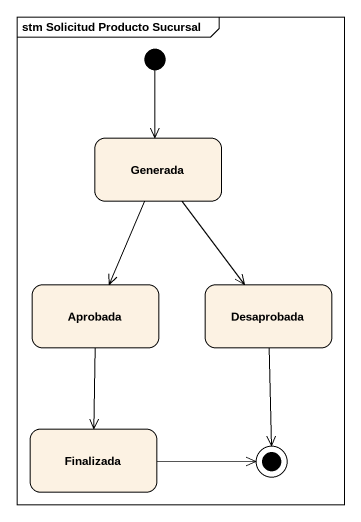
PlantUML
@startuml
mainframe stm Solicitud Producto Sucursal
hide empty description
state Generada
state Aprobada
state Desaprobada
state Finalizada
[*] --> Generada
Generada --> Aprobada
Generada --> Desaprobada
Aprobada --> Finalizada
Desaprobada --> [*]
Finalizada -right-> [*]
@enduml
